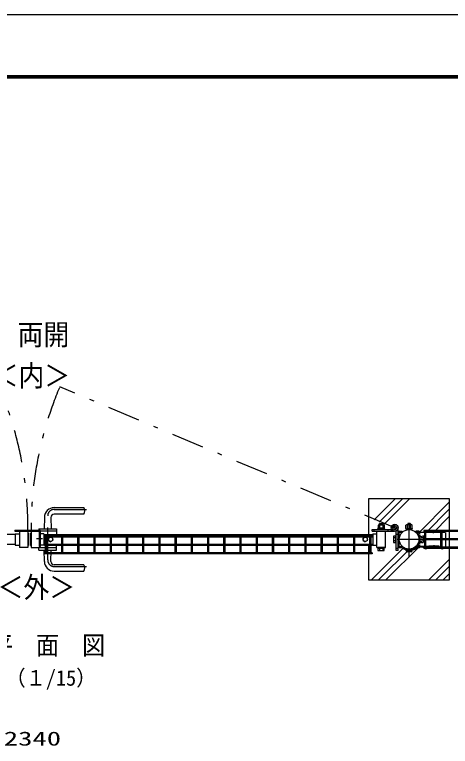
# Model space of a CAD drawing. Units: millimetres, scale not verified. Extents: x -4455 to 4455, y -3150 to 3150.
# Drawn here: x 1442 to 2785, y 893 to 3150 of the extents above; entities that cross this region are included whole.
import ezdxf
from ezdxf.enums import TextEntityAlignment as Align

# ---------------------------------------------------------------- set-up
doc = ezdxf.new("R2010")
doc.units = ezdxf.units.MM
doc.header["$LTSCALE"] = 20
doc.linetypes.add('USER1', pattern=[10.7, 5, -2.5, 0.7, -2.5])
doc.linetypes.add('USER2', pattern=[0.375, 0.25, -0.125])
for name, color, linetype, lineweight in [('0-0_外形線', 7, 'Continuous', 25), ('0-1_寸法線', 4, 'Continuous', 25), ('0-2_0', 3, 'USER2', 25), ('0-5_軸線', 2, 'USER1', 25), ('0-7_丁番', 3, 'Continuous', 25), ('0-A_ハッチング', 4, 'Continuous', 25), ('0-C_1', 7, 'Continuous', 25), ('0-D_継手', 3, 'Continuous', 25), ('0-E_2', 7, 'Continuous', 25), ('0-F_NER', 30, 'Continuous', 25)]:
    doc.layers.add(name, color=color, linetype=linetype, lineweight=lineweight)
doc.styles.add('ＭＳ ゴシック', font='')
doc.styles.get('ＭＳ ゴシック').set_extended_font_data('MS Gothic')

msp = doc.modelspace()

# ---------------------------------------------------------------- linework, layer by layer
at = {"layer": '0-0_外形線'}
for p, q in [((2783.09, 1656.63), (2533.09, 1656.63)), ((2533.09, 1656.63), (2533.09, 1547.13)), ((2783.09, 1406.63), (2783.09, 1656.63)), ((1564.09, 1629.63), (1655.42, 1629.63)), ((1655.42, 1609.63), (1564.09, 1609.63)), ((1534.09, 1599.63), (1533.09, 1564.63)), ((1554.09, 1599.63), (1555.09, 1564.63)), ((1516.59, 1564.63), (1516.59, 1556.63)), ((1516.59, 1564.63), (1571.59, 1564.63)), ((1571.59, 1564.63), (1571.59, 1547.13)), ((1444.09, 1547.13), (430.09, 1547.13)), ((1444.09, 1549.08), (1457.09, 1549.08)), ((1444.09, 1549.08), (1444.09, 1514.18)), ((1457.09, 1556.63), (1483.09, 1556.63)), ((1457.09, 1556.63), (1457.09, 1506.63)), ((1484.69, 1550.63), (1483.09, 1550.63)), ((1483.09, 1550.63), (1483.09, 1512.63)), ((1484.69, 1550.63), (1484.69, 1512.63)), ((1491.49, 1550.63), (1491.49, 1512.63)), ((1491.49, 1550.63), (1493.09, 1550.63)), ((1493.09, 1556.63), (1493.09, 1506.63)), ((1519.09, 1556.63), (1493.09, 1556.63)), ((1493.09, 1550.63), (1493.09, 1512.63)), ((1519.09, 1556.63), (1519.09, 1506.63)), ((1571.59, 1556.63), (1522.29, 1556.63)), ((1532.09, 1549.08), (1522.29, 1549.08)), ((1532.09, 1549.08), (1532.09, 1514.18)), ((1532.09, 1547.13), (2546.09, 1547.13)), ((1546.6, 1535.38), (1553.09, 1539.13)), ((1546.6, 1527.88), (1546.6, 1535.38)), ((1559.59, 1535.38), (1553.09, 1539.13)), ((1559.59, 1527.88), (1559.59, 1535.38)), ((2516.65, 1535.38), (2523.14, 1539.13)), ((2516.65, 1527.88), (2516.65, 1535.38)), ((2529.64, 1535.38), (2523.14, 1539.13)), ((2529.64, 1527.88), (2529.64, 1535.38)), ((2546.09, 1549.08), (2559.09, 1549.08)), ((2559.09, 1556.63), (2585.09, 1556.63)), ((2559.09, 1506.63), (2559.09, 1556.63)), ((2585.09, 1506.63), (2585.09, 1556.63)), ((2624.65, 1553.63), (2624.65, 1509.63)), ((2627.65, 1556.63), (2637.12, 1556.63)), ((2627.84, 1510.83), (2627.84, 1552.43)), ((2628.84, 1553.43), (2637.12, 1553.43)), ((2637.12, 1553.43), (2637.12, 1556.63)), ((2679.07, 1553.43), (2679.07, 1556.63)), ((2688.54, 1556.63), (2679.07, 1556.63)), ((2682.3, 1553.43), (2679.07, 1553.43)), ((1444.09, 1516.13), (430.09, 1516.13)), ((1444.09, 1514.18), (1457.09, 1514.18)), ((1484.69, 1512.63), (1483.09, 1512.63)), ((1491.49, 1512.63), (1493.09, 1512.63)), ((1532.09, 1514.18), (1522.29, 1514.18)), ((1532.09, 1516.13), (2546.09, 1516.13)), ((1546.6, 1527.88), (1553.09, 1524.13)), ((1559.59, 1527.88), (1553.09, 1524.13)), ((1571.59, 1498.63), (1571.59, 1516.13)), ((2516.65, 1527.88), (2523.14, 1524.13)), ((2529.64, 1527.88), (2523.14, 1524.13)), ((2533.09, 1516.13), (2533.09, 1406.63)), ((1493.09, 1506.63), (1571.59, 1506.63)), ((1516.59, 1498.63), (1516.59, 1506.63)), ((1516.59, 1498.63), (1571.59, 1498.63)), ((1520.09, 1509.83), (1520.09, 1506.63)), ((1534.09, 1463.63), (1533.09, 1498.63)), ((1554.09, 1463.63), (1555.09, 1498.63)), ((2559.09, 1506.63), (2585.09, 1506.63)), ((2627.65, 1506.63), (2637.12, 1506.63)), ((2628.84, 1509.83), (2637.12, 1509.83)), ((2637.12, 1509.83), (2637.12, 1506.63)), ((2688.54, 1506.63), (2681.86, 1506.63)), ((1655.42, 1453.63), (1564.09, 1453.63)), ((1564.09, 1433.63), (1655.42, 1433.63)), ((2533.09, 1406.63), (2783.09, 1406.63))]:
    msp.add_line(p, q, dxfattribs=at)
for points in [[(1483.09, 1556.63), (1483.09, 1506.63), (1457.09, 1506.63)], [(2546.09, 1549.08), (2546.09, 1514.18), (2559.09, 1514.18)]]:
    msp.add_lwpolyline(points, dxfattribs=at)
for centre, radius in [((2658.09, 1531.63), 30.25), ((1553.09, 1531.63), 6.5), ((2523.14, 1531.63), 6.5)]:
    msp.add_circle(centre, radius, dxfattribs=at)
for centre, radius, start, end in [((1564.09, 1599.63), 30, 90, 180), ((1638.09, 1619.63), 20, 330, 30), ((1564.09, 1599.63), 10, 90, 180), ((2627.65, 1553.63), 3, 90, 180), ((2628.84, 1552.43), 1, 90, 180), ((2688.54, 1553.63), 3, 7.66037, 90), ((2627.65, 1509.63), 3, 180, 270), ((2628.84, 1510.83), 1, 180, 270), ((2688.54, 1509.63), 3, 270, 327.76684), ((1564.09, 1463.63), 30, 180, 270), ((1564.09, 1463.63), 10, 180, 270), ((1638.09, 1443.63), 20, 330, 30)]:
    msp.add_arc(centre, radius, start, end, dxfattribs=at)
at = {"layer": '0-2_0'}
for p, q in [((2687.34, 1553.43), (2682.3, 1553.43)), ((2688.34, 1552.43), (2688.34, 1510.83)), ((2691.54, 1509.63), (2691.54, 1554.03)), ((2691.55, 1542.1), (2691.55, 1521.1)), ((2693.55, 1540.8), (2696.05, 1540.8)), ((2696.05, 1541.42), (2696.05, 1521.79)), ((2704.05, 1541.42), (2696.05, 1541.42)), ((2704.05, 1536.51), (2696.05, 1536.51)), ((2704.05, 1521.79), (2704.05, 1541.42)), ((2693.55, 1521.1), (2691.55, 1521.1)), ((2696.05, 1522.4), (2693.55, 1522.4)), ((2704.05, 1526.69), (2696.05, 1526.69)), ((2696.05, 1521.79), (2704.05, 1521.79)), ((2679.07, 1509.83), (2679.07, 1506.63)), ((2687.34, 1509.83), (2679.07, 1509.83)), ((2681.86, 1506.63), (2679.07, 1506.63))]:
    msp.add_line(p, q, dxfattribs=at)
at = {"layer": '0-2_0', "color": 7, "linetype": 'Continuous'}
for p, q in [((2648.58, 1496.68), (2667.61, 1496.68)), ((2664.07, 1493.42), (2652.12, 1493.42))]:
    msp.add_line(p, q, dxfattribs=at)
at = {"layer": '0-2_0', "linetype": 'Continuous'}
msp.add_lwpolyline([(-4454.97, 3150), (4455.03, 3150), (4455.03, -3150), (-4454.97, -3150)], close=True, dxfattribs=at)
at = {"layer": '0-2_0', "color": 7, "linetype": 'Continuous'}
for points in [[(-4154.97, 2962.5), (4155.03, 2962.5), (4155.03, -2962.5), (-4154.97, -2962.5)], [(-4153.09, 2960.62), (4153.16, 2960.62), (4153.16, -2960.63), (-4153.09, -2960.63)], [(-4151.22, 2958.75), (4151.28, 2958.75), (4151.28, -2958.75), (-4151.22, -2958.75)], [(-4149.34, 2956.87), (4149.41, 2956.87), (4149.41, -2956.88), (-4149.34, -2956.88)], [(-4147.47, 2955), (4147.53, 2955), (4147.53, -2955), (-4147.47, -2955)]]:
    msp.add_lwpolyline(points, close=True, dxfattribs=at)
at = {"layer": '0-2_0'}
for points in [[(2691.55, 1542.1), (2693.55, 1542.1), (2693.55, 1521.1)], [(2704.05, 1536.6), (2709.05, 1536.6), (2709.05, 1526.6), (2704.05, 1526.6)]]:
    msp.add_lwpolyline(points, dxfattribs=at)
for centre, radius, start, end in [((2687.34, 1552.43), 1, 0, 90), ((2687.34, 1510.83), 1, 270, 0), ((2688.54, 1509.63), 3, 327.72429, 359.96402)]:
    msp.add_arc(centre, radius, start, end, dxfattribs=at)
at = {"layer": '0-2_0', "color": 7, "linetype": 'Continuous'}
for centre, start, end in [((2652.12, 1496.98), 184.74641, 270), ((2664.07, 1496.98), 270, 355.25359)]:
    msp.add_arc(centre, 3.56, start, end, dxfattribs=at)
at = {"layer": '0-5_軸線'}
for p, q in [((1544.09, 1468.13), (1544.09, 1604.13)), ((1564.09, 1624.13), (1668.61, 1624.13)), ((2658.09, 1478.54), (2658.09, 1584.72)), ((1528.57, 1533.23), (1509.13, 1533.23)), ((2721.77, 1531.63), (2594.42, 1531.63)), ((1564.09, 1448.13), (1668.61, 1448.13))]:
    msp.add_line(p, q, dxfattribs=at)
for centre, start, end in [((1564.09, 1604.13), 90, 180), ((1564.09, 1468.13), 180, 270)]:
    msp.add_arc(centre, 20, start, end, dxfattribs=at)
at = {"layer": '0-7_丁番'}
for p, q in [((1442.29, 1559.83), (1519.09, 1559.83)), ((2544.09, 1556.63), (2544.09, 1562.63)), ((2544.09, 1562.63), (2604, 1562.63)), ((2561.61, 1562.63), (2561.61, 1564.63)), ((2561.61, 1562.63), (2582.61, 1562.63)), ((2562.29, 1575.13), (2562.29, 1567.13)), ((2581.92, 1575.13), (2562.29, 1575.13)), ((2562.29, 1567.13), (2581.92, 1567.13)), ((2562.91, 1564.63), (2562.91, 1567.13)), ((2567.2, 1575.13), (2567.2, 1567.13)), ((2577.02, 1575.13), (2577.02, 1567.13)), ((2581.31, 1567.13), (2581.31, 1564.63)), ((2581.92, 1567.13), (2581.92, 1575.13)), ((2604.09, 1556.63), (2604.09, 1562.63)), ((2624.65, 1557.79), (2618.65, 1557.79)), ((2618.65, 1497.79), (2618.65, 1557.7)), ((2624.65, 1497.79), (2624.65, 1565.58)), ((1519.09, 1509.83), (1519.09, 1556.63)), ((1522.29, 1509.83), (1522.29, 1556.63)), ((2544.09, 1556.63), (2611.88, 1556.63)), ((2609.65, 1541.42), (2609.65, 1521.79)), ((2616.65, 1541.42), (2609.65, 1541.42)), ((2616.65, 1536.51), (2609.65, 1536.51)), ((2616.65, 1542.1), (2616.65, 1521.1)), ((2616.65, 1542.1), (2618.65, 1542.1)), ((2616.65, 1526.69), (2609.65, 1526.69)), ((2609.65, 1521.79), (2616.65, 1521.79)), ((2616.65, 1521.1), (2618.65, 1521.1)), ((1519.09, 1509.83), (1522.29, 1509.83)), ((2561.25, 1506.63), (2561.25, 1504.63)), ((2582.25, 1506.63), (2561.94, 1506.63)), ((2566.84, 1504.63), (2566.84, 1497.63)), ((2576.66, 1504.63), (2576.66, 1497.63)), ((2624.65, 1497.79), (2618.65, 1497.79))]:
    msp.add_line(p, q, dxfattribs=at)
at = {"layer": '0-7_丁番', "color": 4}
for p, q in [((2550.09, 1556.63), (2550.09, 1562.65)), ((2593.09, 1556.63), (2593.09, 1562.64)), ((2624.65, 1546.79), (2618.65, 1546.79)), ((2624.65, 1503.79), (2618.63, 1503.79))]:
    msp.add_line(p, q, dxfattribs=at)
at = {"layer": '0-7_丁番', "color": 2}
for p, q in [((2613.61, 1567.31), (2602.85, 1567.31)), ((2613.71, 1567.31), (2613.89, 1567.31)), ((2613.8, 1567.49), (2613.8, 1578.25)), ((2613.8, 1567.22), (2613.8, 1567.4)), ((2613.8, 1567.13), (2613.8, 1556.37)), ((2613.97, 1567.31), (2624.73, 1567.31))]:
    msp.add_line(p, q, dxfattribs=at)
at = {"layer": '0-7_丁番'}
for points in [[(2567.11, 1575.13), (2567.11, 1580.13), (2577.11, 1580.13), (2577.11, 1575.13)], [(1442.29, 1559.83), (1442.29, 1556.63), (1519.09, 1556.63)], [(2561.61, 1564.63), (2582.61, 1564.63), (2582.61, 1562.63)], [(2561.25, 1504.63), (2582.25, 1504.63), (2582.25, 1506.63)], [(2561.94, 1504.63), (2561.94, 1497.63), (2581.57, 1497.63), (2581.57, 1504.63)]]:
    msp.add_lwpolyline(points, dxfattribs=at)
for radius in [10.85, 6.15]:
    msp.add_circle((2613.79, 1567.31), radius, dxfattribs=at)
msp.add_arc((1519.09, 1556.63), 3.2, 360, 90, dxfattribs=at)
at = {"layer": '0-A_ハッチング', "linetype": 'USER1'}
msp.add_line((2613.97, 1567.31), (1581.39, 2002.17), dxfattribs=at)
at = {"layer": '0-A_ハッチング'}
for p, q in [((2550.35, 1591.64), (2615.34, 1656.63)), ((2565.9, 1585.1), (2637.44, 1656.63)), ((2581.45, 1578.55), (2659.53, 1656.63)), ((2686.61, 1551.13), (2783.09, 1647.61)), ((2708.71, 1551.13), (2783.09, 1625.52)), ((2730.81, 1551.13), (2783.09, 1603.42)), ((2586.31, 1406.63), (2691.81, 1512.13)), ((2542.11, 1406.63), (2639.9, 1504.42)), ((2564.21, 1406.63), (2659.89, 1502.32)), ((2718.89, 1406.63), (2783.09, 1470.84)), ((2740.99, 1406.63), (2783.09, 1448.74)), ((2763.09, 1406.63), (2783.09, 1426.64))]:
    msp.add_line(p, q, dxfattribs=at)
at = {"layer": '0-A_ハッチング', "linetype": 'USER1'}
for centre, start, end in [((369.67, 1567.49), 359.45045, 22.82564), ((2606.52, 1567.49), 157.17436, 180.54955)]:
    msp.add_arc(centre, 1113.48, start, end, dxfattribs=at)
at = {"layer": '0-C_1'}
for p, q in [((2647.55, 1564.67), (2667.8, 1564.67)), ((2647.55, 1564.67), (2647.55, 1562.88)), ((2647.55, 1562.88), (2667.8, 1562.88)), ((2648.42, 1564.91), (2648.42, 1564.67)), ((2653.18, 1565.86), (2653.18, 1564.67)), ((2662.71, 1565.87), (2662.71, 1564.67)), ((2667.47, 1564.93), (2667.47, 1564.67)), ((2667.8, 1564.67), (2667.8, 1562.88))]:
    msp.add_line(p, q, dxfattribs=at)
at = {"layer": '0-D_継手'}
for p, q in [((2682.3, 1552.11), (2682.3, 1554.03)), ((2771.09, 1508.03), (2771.09, 1552.03)), ((2735.12, 1502.66), (2735.12, 1513.41)), ((2640.74, 1505.25), (2639.83, 1503.94)), ((2645.89, 1499), (2644.63, 1501.17)), ((2719.12, 1509.63), (2682.55, 1509.63)), ((2719.12, 1508.03), (2683.16, 1508.03)), ((2700.24, 1508.03), (2704.62, 1505.5)), ((2704.62, 1508.03), (2704.62, 1505.03)), ((2706.12, 1508.03), (2704.62, 1508.03)), ((2714.12, 1508.03), (2719.12, 1508.03)), ((2715.62, 1508.03), (2715.62, 1505.03)), ((2754.62, 1505.03), (2715.62, 1505.03)), ((2719.12, 1511.03), (2719.12, 1508.03)), ((2751.12, 1511.03), (2719.12, 1511.03)), ((2751.13, 1508.03), (2751.12, 1511.03)), ((2751.13, 1508.03), (2756.12, 1508.03)), ((2754.62, 1508.03), (2754.62, 1505.03)), ((2764.12, 1508.03), (2765.62, 1508.03)), ((2765.62, 1508.03), (2765.62, 1505.03)), ((2765.62, 1508.03), (2765.62, 1505.03)), ((2766.09, 1506.03), (2771.09, 1508.03))]:
    msp.add_line(p, q, dxfattribs=at)
msp.add_lwpolyline([(2682.3, 1554.03), (2766.09, 1554.03), (2771.09, 1552.03)], dxfattribs=at)
for centre, radius, start, end in [((2658.09, 1531.63), 31.71, 236.66554, 40.22726), ((2658.09, 1530.03), 31.85, 235.00001, 0.00001), ((2658.09, 1530.03), 33.35, 248.52755, 318.72526), ((2710.12, 1510.13), 7.5, 222.83331, 317.16533), ((2710.12, 1512.5), 6, 228.1895, 311.81051), ((2760.12, 1510.13), 7.5, 222.83469, 317.16666), ((2760.12, 1512.5), 6, 228.1895, 311.81048)]:
    msp.add_arc(centre, radius, start, end, dxfattribs=at)
at = {"layer": '0-E_2'}
for p, q in [((2654.61, 1580.6), (2653.74, 1579.73)), ((2662.45, 1579.73), (2653.74, 1579.73)), ((2653.74, 1579.73), (2653.74, 1576.21)), ((2661.58, 1580.6), (2654.61, 1580.6)), ((2661.58, 1580.6), (2662.45, 1579.73)), ((2662.45, 1579.73), (2662.45, 1576.21)), ((2649.69, 1576.21), (2648.42, 1575.47)), ((2648.42, 1564.91), (2648.42, 1575.47)), ((2666.19, 1576.21), (2649.69, 1576.21)), ((2653.18, 1565.86), (2653.18, 1575.47)), ((2662.71, 1565.87), (2662.71, 1575.47)), ((2666.19, 1576.21), (2667.47, 1575.47)), ((2667.47, 1564.93), (2667.47, 1575.47))]:
    msp.add_line(p, q, dxfattribs=at)
at = {"layer": '0-E_2', "color": 4}
for p, q in [((2654.61, 1580.6), (2654.61, 1576.21)), ((2661.58, 1580.6), (2661.58, 1576.21))]:
    msp.add_line(p, q, dxfattribs=at)
at = {"layer": '0-E_2'}
for centre, radius, start, end in [((2649.69, 1567.6), 8.61, 66.12587, 90.00027), ((2657.94, 1560.47), 15.74, 72.36212, 107.59195), ((2666.19, 1567.6), 8.61, 90, 113.89252)]:
    msp.add_arc(centre, radius, start, end, dxfattribs=at)
at = {"layer": '0-F_NER'}
for p, q in [((3168.09, 1559.24), (2703.09, 1559.24)), ((2703.09, 1559.24), (2703.09, 1555.64)), ((2544.09, 1541.94), (1534.09, 1541.94)), ((1534.09, 1541.94), (1534.09, 1538.34)), ((2544.09, 1538.34), (1534.09, 1538.34)), ((1537.29, 1516.13), (1537.29, 1538.34)), ((1540.89, 1516.13), (1540.89, 1538.34)), ((1587.29, 1516.13), (1587.29, 1538.34)), ((1590.89, 1516.13), (1590.89, 1538.34)), ((1637.29, 1516.13), (1637.29, 1538.34)), ((1640.89, 1516.13), (1640.89, 1538.34)), ((1687.29, 1516.13), (1687.29, 1538.34)), ((1690.89, 1516.13), (1690.89, 1538.34)), ((1737.29, 1516.13), (1737.29, 1538.34)), ((1740.89, 1516.13), (1740.89, 1538.34)), ((1787.29, 1516.13), (1787.29, 1538.34)), ((1790.89, 1516.13), (1790.89, 1538.34)), ((1837.29, 1516.13), (1837.29, 1538.34)), ((1840.89, 1516.13), (1840.89, 1538.34)), ((1887.29, 1516.13), (1887.29, 1538.34)), ((1890.89, 1516.13), (1890.89, 1538.34)), ((1937.29, 1516.13), (1937.29, 1538.34)), ((1940.89, 1516.13), (1940.89, 1538.34)), ((1987.29, 1516.13), (1987.29, 1538.34)), ((1990.89, 1516.13), (1990.89, 1538.34)), ((2037.29, 1516.13), (2037.29, 1538.34)), ((2040.89, 1516.13), (2040.89, 1538.34)), ((2087.29, 1516.13), (2087.29, 1538.34)), ((2090.89, 1516.13), (2090.89, 1538.34)), ((2137.29, 1516.13), (2137.29, 1538.34)), ((2140.89, 1516.13), (2140.89, 1538.34)), ((2187.29, 1516.13), (2187.29, 1538.34)), ((2190.89, 1516.13), (2190.89, 1538.34)), ((2237.29, 1516.13), (2237.29, 1538.34)), ((2240.89, 1516.13), (2240.89, 1538.34)), ((2287.29, 1516.13), (2287.29, 1538.34)), ((2290.89, 1516.13), (2290.89, 1538.34)), ((2337.29, 1516.13), (2337.29, 1538.34)), ((2340.89, 1516.13), (2340.89, 1538.34)), ((2387.29, 1516.13), (2387.29, 1538.34)), ((2390.89, 1516.13), (2390.89, 1538.34)), ((2437.29, 1516.13), (2437.29, 1538.34)), ((2440.89, 1516.13), (2440.89, 1538.34)), ((2487.29, 1516.13), (2487.29, 1538.34)), ((2490.89, 1516.13), (2490.89, 1538.34)), ((2537.29, 1516.13), (2537.29, 1538.34)), ((2540.89, 1516.13), (2540.89, 1538.34)), ((2544.09, 1541.94), (2544.09, 1538.34)), ((3168.09, 1555.64), (2703.09, 1555.64)), ((2706.29, 1533.43), (2706.29, 1555.64)), ((2709.89, 1533.43), (2709.89, 1555.64)), ((2756.29, 1533.43), (2756.29, 1555.64)), ((2759.89, 1533.43), (2759.89, 1555.64)), ((2544.09, 1512.53), (1534.09, 1512.53)), ((1537.29, 1490.32), (1537.29, 1512.53)), ((1540.89, 1490.32), (1540.89, 1512.53)), ((1587.29, 1490.32), (1587.29, 1512.53)), ((1590.89, 1490.32), (1590.89, 1512.53)), ((1637.29, 1490.32), (1637.29, 1512.53)), ((1640.89, 1490.32), (1640.89, 1512.53)), ((1687.29, 1490.32), (1687.29, 1512.53)), ((1690.89, 1490.32), (1690.89, 1512.53)), ((1737.29, 1490.32), (1737.29, 1512.53)), ((1740.89, 1490.32), (1740.89, 1512.53)), ((1787.29, 1490.32), (1787.29, 1512.53)), ((1790.89, 1490.32), (1790.89, 1512.53)), ((1837.29, 1490.32), (1837.29, 1512.53)), ((1840.89, 1490.32), (1840.89, 1512.53)), ((1887.29, 1490.32), (1887.29, 1512.53)), ((1890.89, 1490.32), (1890.89, 1512.53)), ((1937.29, 1490.32), (1937.29, 1512.53)), ((1940.89, 1490.32), (1940.89, 1512.53)), ((1987.29, 1490.32), (1987.29, 1512.53)), ((1990.89, 1490.32), (1990.89, 1512.53)), ((2037.29, 1490.32), (2037.29, 1512.53)), ((2040.89, 1490.32), (2040.89, 1512.53)), ((2087.29, 1490.32), (2087.29, 1512.53)), ((2090.89, 1490.32), (2090.89, 1512.53)), ((2137.29, 1490.32), (2137.29, 1512.53)), ((2140.89, 1490.32), (2140.89, 1512.53)), ((2187.29, 1490.32), (2187.29, 1512.53)), ((2190.89, 1490.32), (2190.89, 1512.53)), ((2237.29, 1490.32), (2237.29, 1512.53)), ((2240.89, 1490.32), (2240.89, 1512.53)), ((2287.29, 1490.32), (2287.29, 1512.53)), ((2290.89, 1490.32), (2290.89, 1512.53)), ((2337.29, 1490.32), (2337.29, 1512.53)), ((2340.89, 1490.32), (2340.89, 1512.53)), ((2387.29, 1490.32), (2387.29, 1512.53)), ((2390.89, 1490.32), (2390.89, 1512.53)), ((2437.29, 1490.32), (2437.29, 1512.53)), ((2440.89, 1490.32), (2440.89, 1512.53)), ((2487.29, 1490.32), (2487.29, 1512.53)), ((2490.89, 1490.32), (2490.89, 1512.53)), ((2537.29, 1490.32), (2537.29, 1512.53)), ((2540.89, 1490.32), (2540.89, 1512.53)), ((2544.09, 1516.13), (2544.09, 1512.53)), ((3168.09, 1529.83), (2703.09, 1529.83)), ((2706.29, 1507.62), (2706.29, 1529.83)), ((2709.89, 1507.62), (2709.89, 1529.83)), ((2756.29, 1507.62), (2756.29, 1529.83)), ((2759.89, 1507.62), (2759.89, 1529.83)), ((2544.09, 1490.32), (1534.09, 1490.32)), ((1534.09, 1490.32), (1534.09, 1486.72)), ((2544.09, 1490.32), (2544.09, 1486.72)), ((3168.09, 1507.62), (2703.09, 1507.62)), ((2703.09, 1507.62), (2703.09, 1504.02)), ((3168.09, 1504.02), (2703.09, 1504.02)), ((2544.09, 1486.72), (1534.09, 1486.72))]:
    msp.add_line(p, q, dxfattribs=at)
for points in [[(2544.09, 1516.13), (1534.09, 1516.13), (1534.09, 1512.53)], [(3168.09, 1533.43), (2703.09, 1533.43), (2703.09, 1529.83)]]:
    msp.add_lwpolyline(points, dxfattribs=at)

# ---------------------------------------------------------------- texts
at = {"layer": '0-0_外形線', "style": 'ＭＳ ゴシック', "width": 0.9}
for s, p in [('両開', (1451.14, 2111.39)), ('＜内＞', (1374.07, 1984.41)), ('＜外＞', (1389.5, 1331.92))]:
    msp.add_text(s, height=64.96, dxfattribs=at).set_placement(p, align=Align.BOTTOM_LEFT)
at = {"layer": '0-1_寸法線', "color": 2, "style": 'ＭＳ ゴシック', "width": 1.5}
msp.add_text('2340', height=43.26, dxfattribs=at).set_placement((1408.81, 882.74), align=Align.BOTTOM_LEFT)
at = {"layer": '0-C_1', "style": 'ＭＳ ゴシック'}
for s, height, width, p in [('平\u3000面\u3000図', 57.77, 0.9, (1366.52, 1158.72)), ('（１/15）', 48.09, 0.95, (1413.92, 1065.97))]:
    msp.add_text(s, height=height, dxfattribs=dict(at, width=width)).set_placement(p, align=Align.BOTTOM_LEFT)

doc.saveas('drawing.dxf')
